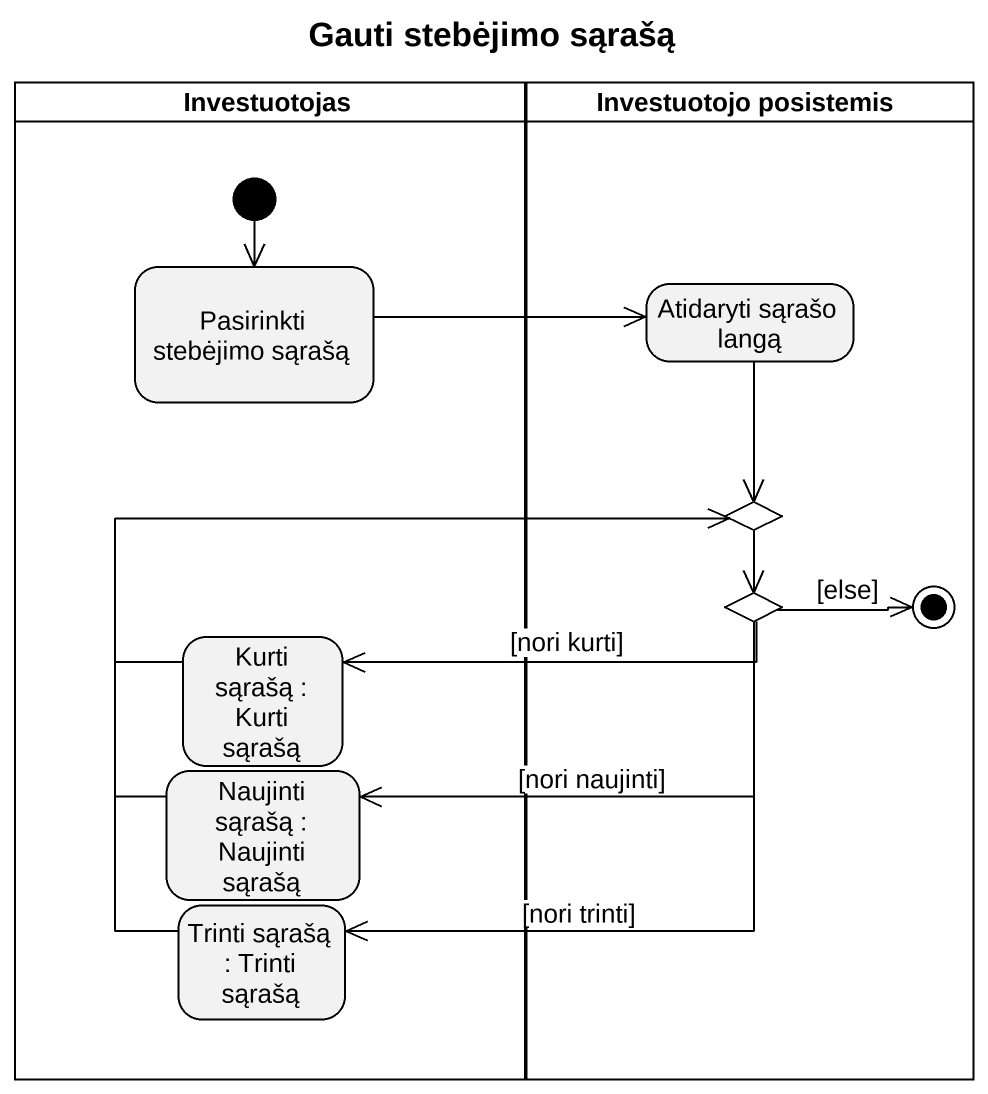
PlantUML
@startuml
title Gauti stebėjimo sąrašą
hide empty description
state Investuotojas <<partition>> {
  state "Pasirinkti stebėjimo sąrašą" as Pasirinkti_stebėjimo_sąrašą
  state "Kurti sąrašą : Kurti sąrašą" as Kurti_sąrašą
  state "Naujinti sąrašą : Naujinti sąrašą" as Naujinti_sąrašą
  state "Trinti sąrašą : Trinti sąrašą" as Trinti_sąrašą
  [*] --> Pasirinkti_stebėjimo_sąrašą
}
state "Investuotojo posistemis" as Investuotojo_posistemis <<partition>> {
  state "Atidaryti sąrašo langą" as Atidaryti_sąrašo_langą
  state choice1 <<choice>>
  state choice2 <<choice>>
  choice2 -right-> [*] : [else]
}
Pasirinkti_stebėjimo_sąrašą -right-> Atidaryti_sąrašo_langą
Atidaryti_sąrašo_langą --> choice1
choice1 --> choice2
Kurti_sąrašą -right-> choice1
choice2 -left-> Kurti_sąrašą : [nori kurti]
choice2 -left-> Naujinti_sąrašą : [nori naujinti]
choice2 --> Trinti_sąrašą : [nori trinti]
Naujinti_sąrašą -up-> choice1
Trinti_sąrašą -up-> choice1
@enduml
